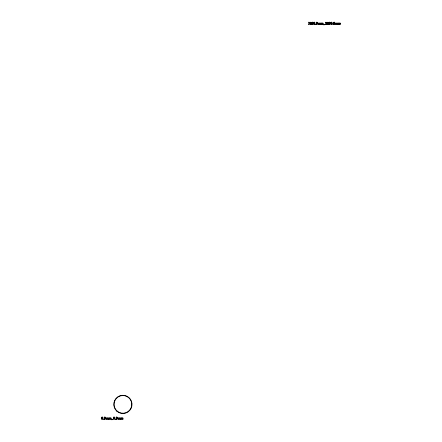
<?xml version="1.0" encoding="UTF-8"?>
<svg xmlns="http://www.w3.org/2000/svg" width="442" height="442" viewBox="0 0 442 442"><rect width="100%" height="100%" fill="white"/><g stroke="black" fill="none" stroke-linecap="round" stroke-linejoin="round"><path stroke-width="0.66" d="M337.926 24.52L337.937 23.061L340.346 23.111C341.119 24.912 339.484 25.061 340.075 23.211L339.434 23.282L339.699 24.52L338.892 24.52L339.113 23.238L338.478 23.277C339.605 25.216 336.185 25.128 337.285 23.211L336.644 23.282L336.903 24.52L336.097 24.52L336.323 23.238L335.682 23.277C336.108 26.686 334.483 22.343 335.666 23.155L337.55 23.111L337.859 24.52M320.66 24.52L320.665 23.061L323.08 23.111C323.853 24.912 322.218 25.061 322.809 23.211L322.168 23.282L322.433 24.52L321.627 24.52L321.848 23.238L321.212 23.277C322.34 25.216 318.92 25.128 320.014 23.211L319.373 23.282L319.638 24.52L318.831 24.52L319.052 23.238L318.417 23.277C318.842 26.686 317.218 22.343 318.4 23.155L320.284 23.111L320.594 24.52M120.533 419.386L120.539 417.928L122.953 417.977C123.727 419.778 122.091 419.928 122.683 418.077L122.042 418.149L122.307 419.386L121.5 419.386L121.721 418.104L121.08 418.143C122.213 420.082 118.793 419.994 119.887 418.077L119.246 418.149L119.511 419.386L118.705 419.386L118.926 418.104L118.29 418.143C118.716 421.558 117.075 417.182 118.274 418.027L120.158 417.977L120.467 419.386M108.655 419.386L108.666 417.928L111.075 417.977C111.848 419.778 110.213 419.928 110.804 418.077L110.163 418.149L110.428 419.386L109.622 419.386L109.843 418.104L109.207 418.143C110.334 420.082 106.914 419.994 108.008 418.077L107.373 418.149L107.633 419.386L106.826 419.386L107.047 418.104L106.411 418.143C106.837 421.558 105.202 417.182 106.395 418.027L108.279 417.977L108.588 419.386M101.748 417.557L101.754 418.878L102.174 419.325L102.527 419.038L102.566 417.541L102.157 417.066L101.748 417.557M104.445 417.557L104.445 418.878L104.865 419.325L105.224 419.038L105.262 417.541L104.853 417.066L104.445 417.557M113.627 417.557L113.627 418.878L114.047 419.325L114.406 419.038L114.445 417.541L114.036 417.066L113.627 417.557M116.323 417.557L116.323 418.878L116.743 419.325L117.097 419.038L117.136 417.541L116.732 417.066L116.323 417.557M311.958 22.691L311.958 24.012L312.378 24.454L312.732 24.172L312.77 22.675L312.367 22.199L311.958 22.691M313.754 22.691L313.754 24.012L314.179 24.454L314.533 24.172L314.571 22.675L314.163 22.199L313.754 22.691M316.45 22.691L316.45 24.012L316.87 24.454L317.223 24.172L317.262 22.675L316.859 22.199L316.45 22.691M329.224 22.691L329.224 24.012L329.649 24.454L330.003 24.172L330.041 22.675L329.633 22.199L329.224 22.691M331.019 22.691L331.025 24.012L331.445 24.454L331.798 24.172L331.837 22.675L331.428 22.199L331.019 22.691M333.716 22.691L333.716 24.012L334.135 24.454L334.495 24.172L334.533 22.675L334.124 22.199L333.716 22.691M102.969 418.182L102.152 419.419L101.583 419.104L101.505 417.419L102.168 416.972L102.793 417.397L102.969 418.182M105.666 418.182L104.848 419.419L104.279 419.104L104.196 417.419L104.865 416.972L105.489 417.397L105.666 418.182M114.848 418.182L114.03 419.419L113.461 419.104L113.379 417.419L114.047 416.972L114.671 417.397L114.848 418.182M117.544 418.182L116.721 419.419L116.158 419.104L116.075 417.419L116.738 416.972L117.368 417.397L117.544 418.182M313.179 23.316L312.361 24.553L311.792 24.238L311.709 22.553L312.372 22.106L313.002 22.531L313.179 23.316M314.975 23.316L314.157 24.553L313.588 24.238L313.511 22.553L314.174 22.106L314.798 22.531L314.975 23.316M317.671 23.316L316.848 24.553L316.284 24.238L316.201 22.553L316.864 22.106L317.494 22.531L317.671 23.316M330.445 23.316L329.627 24.553L329.058 24.238L328.981 22.553L329.644 22.106L330.268 22.531L330.445 23.316M332.24 23.316L331.423 24.553L330.854 24.238L330.776 22.553L331.439 22.106L332.064 22.531L332.24 23.316M334.937 23.316L334.119 24.553L333.55 24.238L333.472 22.553L334.135 22.106L334.76 22.531L334.937 23.316M308.693 24.205C308.516 25.415 310.074 23.686 308.997 22.122C307.604 22.338 309.533 22.802 308.693 24.205M112.135 419.441L111.87 419.9L112.274 419.353L111.82 419.088L112.135 419.441M324.141 24.575L323.876 25.034L324.279 24.487L323.826 24.222L324.141 24.575M311.245 22.746L310.185 24.249L311.383 24.012L311.234 24.52L309.831 24.52L310.93 22.896L310.455 22.36L309.836 22.818L310.129 22.255L311.063 22.288L311.245 22.746M326.715 22.746L325.655 24.249L326.853 24.012L326.704 24.52L325.301 24.52L326.4 22.896L325.925 22.36L325.306 22.818L325.599 22.255L326.533 22.288L326.715 22.746M328.511 22.746L327.45 24.249L328.649 24.012L328.5 24.52L327.097 24.52L328.202 22.896L327.726 22.36L327.102 22.818L327.4 22.255L328.329 22.288L328.511 22.746M103.892 419.231L103.494 419.231L103.892 419.231M115.771 419.231L115.373 419.231L115.771 419.231M315.897 24.365L315.5 24.365L315.897 24.365M333.163 24.365L332.765 24.365L333.163 24.365M117.136 411.082A8.84 8.84 0 0 0 131.594 406.049A8.84 8.84 0 0 0 120.009 396.038A8.84 8.84 0 0 0 117.136 411.082M116.948 411.298A9.127 9.127 0 0 0 131.876 406.099A9.127 9.127 0 0 0 119.915 395.772A9.127 9.127 0 0 0 116.948 411.298"/></g></svg>
